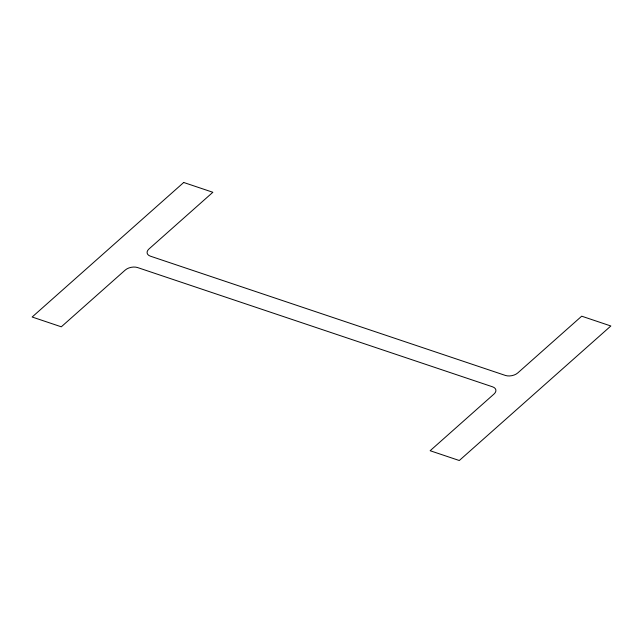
<?xml version="1.0" encoding="UTF-8"?>
<svg xmlns="http://www.w3.org/2000/svg" width="643" height="643" viewBox="0 0 643 643"><rect width="100%" height="100%" fill="white"/><g stroke="black" fill="none" stroke-linecap="round" stroke-linejoin="round"><path stroke-width="0.96" d="M183.705 182.483L32.15 317.015L61.302 326.813L125.184 270.1A8.962 5.192 -11.6 0 1 137.602 267.56L492.578 386.821A8.962 5.192 -11.6 0 1 494.033 394.014L430.143 450.727L459.295 460.517L610.85 325.985L581.698 316.187L517.816 372.9A8.962 5.192 -11.6 0 1 505.398 375.44L150.422 256.179A8.962 5.192 -11.6 0 1 148.967 248.986L212.857 192.273L183.705 182.483"/></g></svg>
